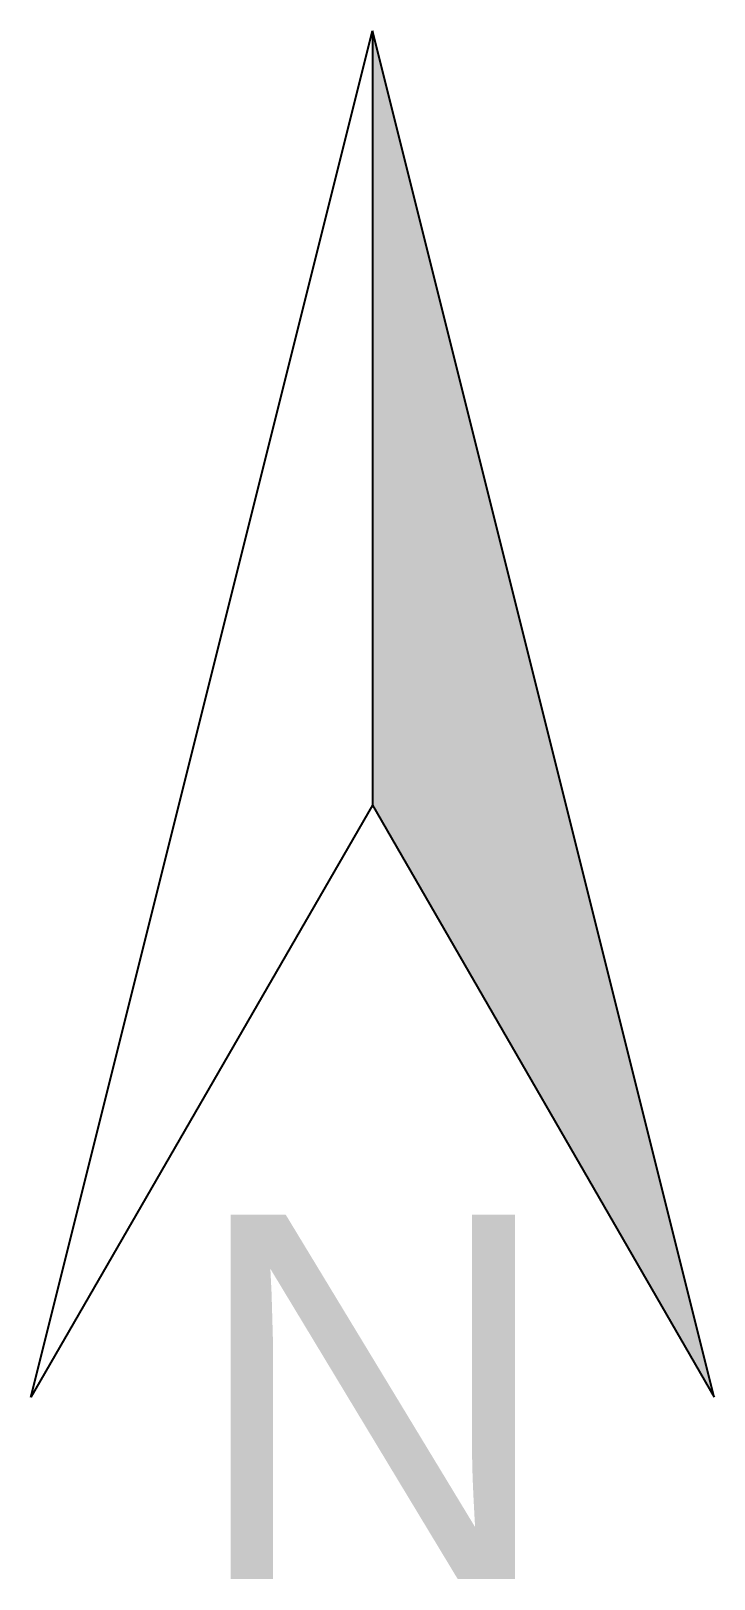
# Model space of a CAD drawing. Extents: x 18.43 to 18.805, y 27.238 to 28.088.
import ezdxf
from ezdxf.enums import TextEntityAlignment as Align

# ---------------------------------------------------------------- set-up
doc = ezdxf.new("R2010")
doc.units = 0
doc.header["$MEASUREMENT"] = 0
doc.layers.add('North Arrow', color=7, linetype='Continuous')
doc.styles.get("Standard").update_dxf_attribs({"font": 'Arial.ttf'})

# ---------------------------------------------------------------- blocks, each defined once
blk = doc.blocks.new('North Arrow Block')
at = {"layer": 'North Arrow'}
h = blk.add_hatch(color=256, dxfattribs=at)
h.dxf.hatch_style = 1
h.paths.add_polyline_path([(0, 0.75), (0, 0.325), (0.1875, 0)])
for p, q in [((-0.1875, 0), (0, 0.75)), ((0, 0.75), (0, 0.325)), ((0.1875, 0), (0, 0.75)), ((0, 0.75), (0, 0.325)), ((0, 0.325), (-0.1875, 0)), ((0, 0.325), (0.1875, 0))]:
    blk.add_line(p, q, dxfattribs=at)
blk.add_text('N', height=0.2, dxfattribs=at).set_placement((0.00006, 0.0001), align=Align.MIDDLE_CENTER)

msp = doc.modelspace()

# ---------------------------------------------------------------- block references
msp.add_blockref('North Arrow Block', (18.61765, 27.33835))

doc.saveas('drawing.dxf')
